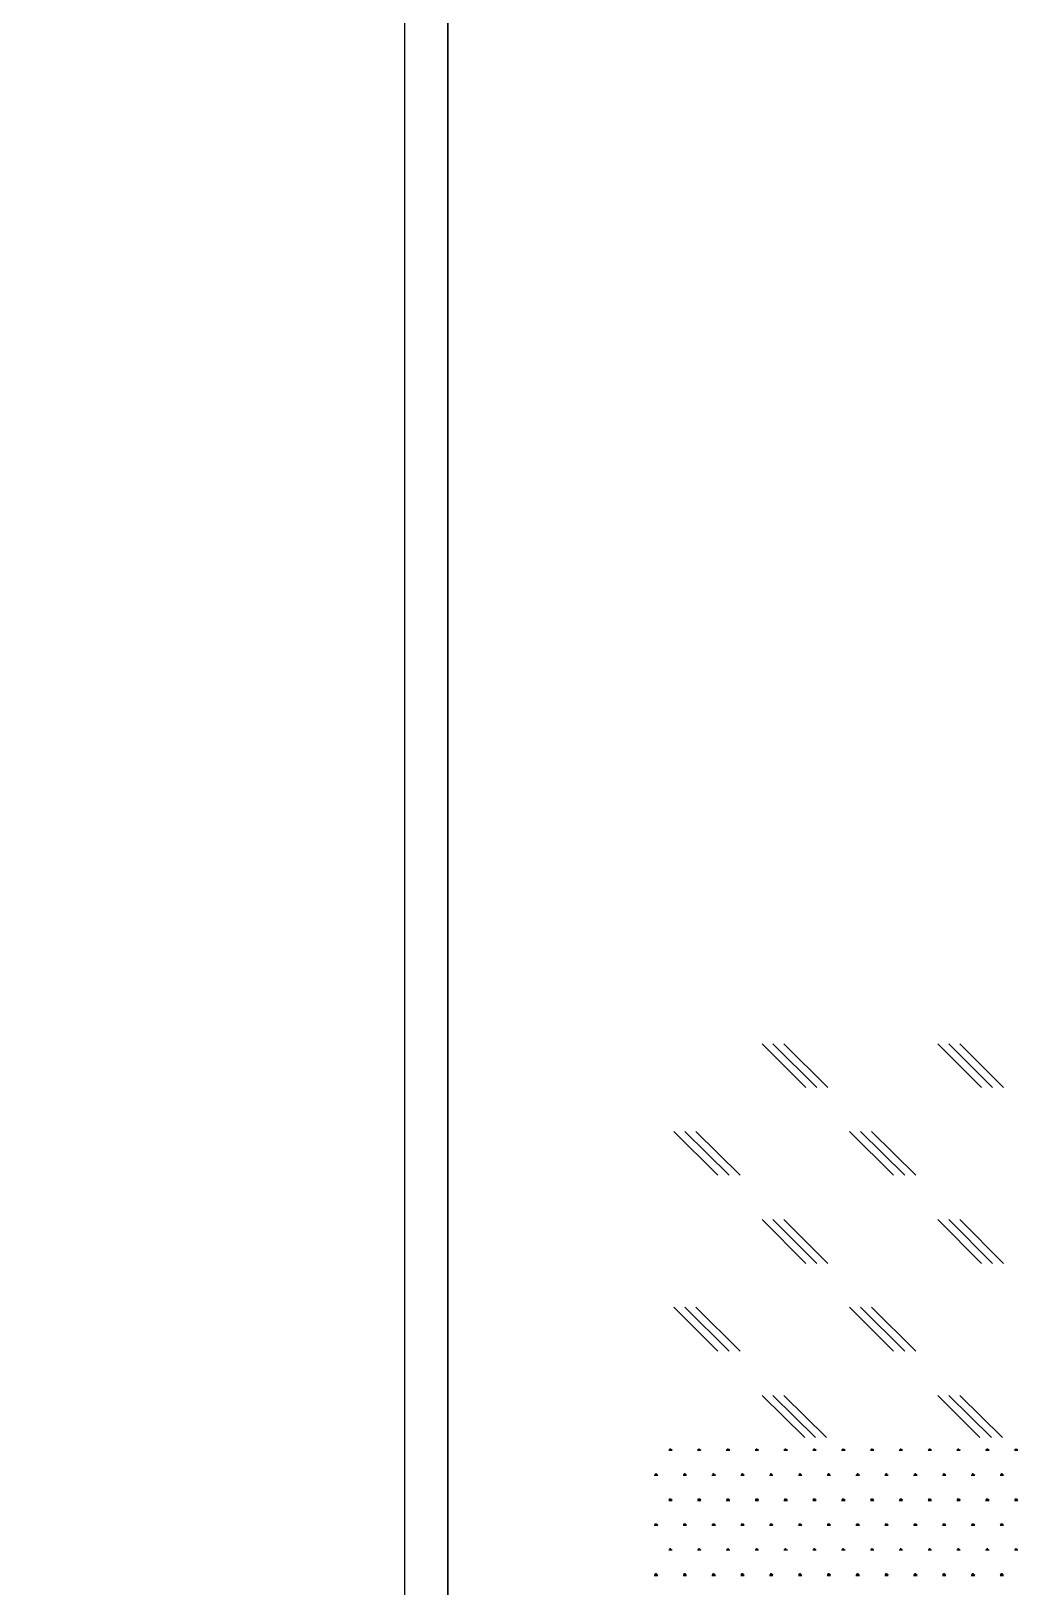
# Model space of a CAD drawing. Header units: millimetres. Extents: x -75 to 20144, y -75 to 30258.
# Drawn here: x 16720 to 20144, y 5298 to 10694 of the extents above; entities that cross this region are included whole.
import ezdxf

# ---------------------------------------------------------------- set-up
doc = ezdxf.new("R2010")
doc.units = ezdxf.units.MM
for name, color, linetype, true_color in [('SRC-STROKE-000000', 7, 'Continuous', 0x000000), ('SRC-STROKE-ff0000', 7, 'Continuous', 0xff0000), ('SRC-STROKE-ff00ff', 7, 'Continuous', 0xff00ff)]:
    doc.layers.add(name, color=color, linetype=linetype, true_color=true_color)

msp = doc.modelspace()

# ---------------------------------------------------------------- linework, layer by layer
at = {"layer": 'SRC-STROKE-000000'}
for points in [[(2984.9, 74.7), (2984.9, -75.3), (-74.7, -75.3), (-74.7, 74.7), (-74.7, 30257.8), (75.3, 30257.8), (18166.4, 30257.8), (18166.4, 30107.8), (18166.4, -75.3), (18016.5, -75.3), (18016.5, 74.7), (18016.5, 30107.8), (14297, 30107.8), (75.3, 30107.8), (75.3, 26364.4), (75.3, 74.7), (2984.9, 74.7), (75.3, 74.7)], [(-74.7, 30257.8), (-74.7, -75.3), (18166.4, -75.3), (18166.4, 30257.8), (-74.7, 30257.8)]]:
    msp.add_lwpolyline(points, dxfattribs=at)
at = {"layer": 'SRC-STROKE-ff0000'}
for points in [[(19408.2, 7029.5), (19256.3, 7181.5)], [(19446.2, 7029.5), (19294.2, 7181.5)], [(19484.2, 7029.5), (19332.2, 7181.5)], [(20018.1, 7029.5), (19866.2, 7181.5)], [(20056.1, 7029.5), (19904.1, 7181.5)], [(20094.1, 7029.5), (19942.1, 7181.5)], [(19102.3, 6725.6), (18950.3, 6877.6)], [(19142.3, 6725.6), (18988.3, 6877.6)], [(19180.3, 6725.6), (19026.3, 6877.6)], [(19712.2, 6725.6), (19560.2, 6877.6)], [(19752.2, 6725.6), (19598.2, 6877.6)], [(19790.2, 6725.6), (19636.2, 6877.6)], [(19408.2, 6419.6), (19256.3, 6571.6)], [(19446.2, 6419.6), (19294.2, 6571.6)], [(19484.2, 6419.6), (19332.2, 6571.6)], [(20018.1, 6419.6), (19866.2, 6571.6)], [(20056.1, 6419.6), (19904.1, 6571.6)], [(20094.1, 6419.6), (19942.1, 6571.6)], [(19102.3, 6115.7), (18950.3, 6267.7)], [(19142.3, 6115.7), (18988.3, 6267.7)], [(19180.3, 6115.7), (19026.3, 6267.7)], [(19712.2, 6115.7), (19560.2, 6267.7)], [(19752.2, 6115.7), (19598.2, 6267.7)], [(19790.2, 6115.7), (19636.2, 6267.7)], [(19404.2, 5815.7), (19256.3, 5961.7)], [(19442.2, 5815.7), (19294.2, 5961.7)], [(19480.2, 5815.7), (19332.2, 5961.7)], [(20012.1, 5815.7), (19866.2, 5961.7)], [(20052.1, 5815.7), (19904.1, 5961.7)], [(20090.1, 5815.7), (19942.1, 5961.7)]]:
    msp.add_lwpolyline(points, dxfattribs=at)
at = {"layer": 'SRC-STROKE-ff00ff'}
for points in [[(18936.3, 5771.7), (18934.3, 5775.7)], [(18936.3, 5771.7), (18936.3, 5775.7)], [(18938.3, 5771.7), (18938.3, 5777.7)], [(18940.3, 5771.7), (18940.3, 5775.7)], [(18942.3, 5771.7), (18944.3, 5775.7)], [(19036.3, 5771.7), (19034.3, 5775.7)], [(19036.3, 5771.7), (19036.3, 5775.7)], [(19038.3, 5771.7), (19038.3, 5777.7)], [(19040.3, 5771.7), (19040.3, 5775.7)], [(19042.3, 5771.7), (19044.3, 5775.7)], [(19136.3, 5771.7), (19134.3, 5775.7)], [(19136.3, 5771.7), (19136.3, 5775.7)], [(19138.3, 5771.7), (19138.3, 5777.7)], [(19140.3, 5771.7), (19140.3, 5775.7)], [(19142.3, 5771.7), (19144.3, 5775.7)], [(19236.3, 5771.7), (19234.3, 5775.7)], [(19236.3, 5771.7), (19236.3, 5775.7)], [(19238.3, 5771.7), (19238.3, 5777.7)], [(19240.3, 5771.7), (19240.3, 5775.7)], [(19242.3, 5771.7), (19244.3, 5775.7)], [(19336.2, 5771.7), (19334.2, 5775.7)], [(19336.2, 5771.7), (19336.2, 5775.7)], [(19338.2, 5771.7), (19338.2, 5777.7)], [(19340.2, 5771.7), (19340.2, 5775.7)], [(19342.2, 5771.7), (19344.2, 5775.7)], [(19436.2, 5771.7), (19434.2, 5775.7)], [(19436.2, 5771.7), (19436.2, 5775.7)], [(19438.2, 5771.7), (19438.2, 5777.7)], [(19440.2, 5771.7), (19440.2, 5775.7)], [(19442.2, 5771.7), (19444.2, 5775.7)], [(19536.2, 5771.7), (19534.2, 5775.7)], [(19536.2, 5771.7), (19536.2, 5775.7)], [(19538.2, 5771.7), (19538.2, 5777.7)], [(19540.2, 5771.7), (19540.2, 5775.7)], [(19542.2, 5771.7), (19544.2, 5775.7)], [(19636.2, 5771.7), (19634.2, 5775.7)], [(19636.2, 5771.7), (19636.2, 5775.7)], [(19638.2, 5771.7), (19638.2, 5777.7)], [(19640.2, 5771.7), (19640.2, 5775.7)], [(19642.2, 5771.7), (19644.2, 5775.7)], [(19736.2, 5771.7), (19734.2, 5775.7)], [(19736.2, 5771.7), (19736.2, 5775.7)], [(19738.2, 5771.7), (19738.2, 5777.7)], [(19740.2, 5771.7), (19740.2, 5775.7)], [(19742.2, 5771.7), (19744.2, 5775.7)], [(19836.2, 5771.7), (19834.2, 5775.7)], [(19836.2, 5771.7), (19836.2, 5775.7)], [(19838.2, 5771.7), (19838.2, 5777.7)], [(19840.2, 5771.7), (19840.2, 5775.7)], [(19842.2, 5771.7), (19844.2, 5775.7)], [(19936.1, 5771.7), (19934.1, 5775.7)], [(19936.1, 5771.7), (19936.1, 5775.7)], [(19938.1, 5771.7), (19938.1, 5777.7)], [(19940.1, 5771.7), (19940.1, 5775.7)], [(19942.1, 5771.7), (19944.1, 5775.7)], [(20036.1, 5771.7), (20034.1, 5775.7)], [(20036.1, 5771.7), (20036.1, 5775.7)], [(20038.1, 5771.7), (20038.1, 5777.7)], [(20040.1, 5771.7), (20040.1, 5775.7)], [(20042.1, 5771.7), (20044.1, 5775.7)], [(20136.1, 5771.7), (20134.1, 5775.7)], [(20136.1, 5771.7), (20136.1, 5775.7)], [(20138.1, 5771.7), (20138.1, 5777.7)], [(20140.1, 5771.7), (20140.1, 5775.7)], [(20142.1, 5771.7), (20144.1, 5775.7)], [(18932.3, 5771.7), (18944.3, 5771.7)], [(19032.3, 5771.7), (19044.3, 5771.7)], [(19132.3, 5771.7), (19144.3, 5771.7)], [(19232.3, 5771.7), (19244.3, 5771.7)], [(19332.2, 5771.7), (19344.2, 5771.7)], [(19432.2, 5771.7), (19444.2, 5771.7)], [(19532.2, 5771.7), (19544.2, 5771.7)], [(19632.2, 5771.7), (19644.2, 5771.7)], [(19732.2, 5771.7), (19744.2, 5771.7)], [(19832.2, 5771.7), (19844.2, 5771.7)], [(19932.1, 5771.7), (19944.1, 5771.7)], [(20032.1, 5771.7), (20044.1, 5771.7)], [(20132.1, 5771.7), (20144.1, 5771.7)], [(18882.3, 5685.8), (18894.3, 5685.8)], [(18886.3, 5685.8), (18884.3, 5687.8)], [(18886.3, 5685.8), (18886.3, 5689.8)], [(18888.3, 5685.8), (18888.3, 5691.8)], [(18890.3, 5685.8), (18890.3, 5689.8)], [(18892.3, 5685.8), (18894.3, 5687.8)], [(18982.3, 5685.8), (18994.3, 5685.8)], [(18986.3, 5685.8), (18984.3, 5687.8)], [(18986.3, 5685.8), (18986.3, 5689.8)], [(18988.3, 5685.8), (18988.3, 5691.8)], [(18990.3, 5685.8), (18990.3, 5689.8)], [(18992.3, 5685.8), (18994.3, 5687.8)], [(19082.3, 5685.8), (19094.3, 5685.8)], [(19086.3, 5685.8), (19084.3, 5687.8)], [(19086.3, 5685.8), (19086.3, 5689.8)], [(19088.3, 5685.8), (19088.3, 5691.8)], [(19090.3, 5685.8), (19090.3, 5689.8)], [(19092.3, 5685.8), (19094.3, 5687.8)], [(19182.3, 5685.8), (19194.3, 5685.8)], [(19186.3, 5685.8), (19184.3, 5687.8)], [(19186.3, 5685.8), (19186.3, 5689.8)], [(19188.3, 5685.8), (19188.3, 5691.8)], [(19190.3, 5685.8), (19190.3, 5689.8)], [(19192.3, 5685.8), (19194.3, 5687.8)], [(19282.2, 5685.8), (19294.2, 5685.8)], [(19286.2, 5685.8), (19284.2, 5687.8)], [(19286.2, 5685.8), (19286.2, 5689.8)], [(19288.2, 5685.8), (19288.2, 5691.8)], [(19290.2, 5685.8), (19290.2, 5689.8)], [(19292.2, 5685.8), (19294.2, 5687.8)], [(19382.2, 5685.8), (19394.2, 5685.8)], [(19386.2, 5685.8), (19384.2, 5687.8)], [(19386.2, 5685.8), (19386.2, 5689.8)], [(19388.2, 5685.8), (19388.2, 5691.8)], [(19390.2, 5685.8), (19390.2, 5689.8)], [(19392.2, 5685.8), (19394.2, 5687.8)], [(19482.2, 5685.8), (19494.2, 5685.8)], [(19486.2, 5685.8), (19484.2, 5687.8)], [(19486.2, 5685.8), (19486.2, 5689.8)], [(19488.2, 5685.8), (19488.2, 5691.8)], [(19490.2, 5685.8), (19490.2, 5689.8)], [(19492.2, 5685.8), (19494.2, 5687.8)], [(19582.2, 5685.8), (19594.2, 5685.8)], [(19586.2, 5685.8), (19584.2, 5687.8)], [(19586.2, 5685.8), (19586.2, 5689.8)], [(19588.2, 5685.8), (19588.2, 5691.8)], [(19590.2, 5685.8), (19590.2, 5689.8)], [(19592.2, 5685.8), (19594.2, 5687.8)], [(19682.2, 5685.8), (19694.2, 5685.8)], [(19686.2, 5685.8), (19684.2, 5687.8)], [(19686.2, 5685.8), (19686.2, 5689.8)], [(19688.2, 5685.8), (19688.2, 5691.8)], [(19690.2, 5685.8), (19690.2, 5689.8)], [(19692.2, 5685.8), (19694.2, 5687.8)], [(19782.2, 5685.8), (19794.2, 5685.8)], [(19786.2, 5685.8), (19784.2, 5687.8)], [(19786.2, 5685.8), (19786.2, 5689.8)], [(19788.2, 5685.8), (19788.2, 5691.8)], [(19790.2, 5685.8), (19790.2, 5689.8)], [(19792.2, 5685.8), (19794.2, 5687.8)], [(19882.2, 5685.8), (19894.2, 5685.8)], [(19886.2, 5685.8), (19884.2, 5687.8)], [(19886.2, 5685.8), (19886.2, 5689.8)], [(19888.2, 5685.8), (19888.2, 5691.8)], [(19890.1, 5685.8), (19890.1, 5689.8)], [(19892.2, 5685.8), (19894.2, 5687.8)], [(19982.1, 5685.8), (19994.1, 5685.8)], [(19986.1, 5685.8), (19984.1, 5687.8)], [(19986.1, 5685.8), (19986.1, 5689.8)], [(19988.1, 5685.8), (19988.1, 5691.8)], [(19990.1, 5685.8), (19990.1, 5689.8)], [(19992.1, 5685.8), (19994.1, 5687.8)], [(20082.1, 5685.8), (20094.1, 5685.8)], [(20086.1, 5685.8), (20084.1, 5687.8)], [(20086.1, 5685.8), (20086.1, 5689.8)], [(20088.1, 5685.8), (20088.1, 5691.8)], [(20090.1, 5685.8), (20090.1, 5689.8)], [(20092.1, 5685.8), (20094.1, 5687.8)], [(18932.3, 5597.8), (18944.3, 5597.8)], [(18936.3, 5597.8), (18934.3, 5601.8)], [(18936.3, 5597.8), (18936.3, 5603.8)], [(18938.3, 5597.8), (18938.3, 5603.8)], [(18940.3, 5597.8), (18940.3, 5603.8)], [(18942.3, 5597.8), (18944.3, 5601.8)], [(19032.3, 5597.8), (19044.3, 5597.8)], [(19036.3, 5597.8), (19034.3, 5601.8)], [(19036.3, 5597.8), (19036.3, 5603.8)], [(19038.3, 5597.8), (19038.3, 5603.8)], [(19040.3, 5597.8), (19040.3, 5603.8)], [(19042.3, 5597.8), (19044.3, 5601.8)], [(19132.3, 5597.8), (19144.3, 5597.8)], [(19136.3, 5597.8), (19134.3, 5601.8)], [(19136.3, 5597.8), (19136.3, 5603.8)], [(19138.3, 5597.8), (19138.3, 5603.8)], [(19140.3, 5597.8), (19140.3, 5603.8)], [(19142.3, 5597.8), (19144.3, 5601.8)], [(19232.3, 5597.8), (19244.3, 5597.8)], [(19236.3, 5597.8), (19234.3, 5601.8)], [(19236.3, 5597.8), (19236.3, 5603.8)], [(19238.3, 5597.8), (19238.3, 5603.8)], [(19240.3, 5597.8), (19240.3, 5603.8)], [(19242.3, 5597.8), (19244.3, 5601.8)], [(19332.2, 5597.8), (19344.2, 5597.8)], [(19336.2, 5597.8), (19334.2, 5601.8)], [(19336.2, 5597.8), (19336.2, 5603.8)], [(19338.2, 5597.8), (19338.2, 5603.8)], [(19340.2, 5597.8), (19340.2, 5603.8)], [(19342.2, 5597.8), (19344.2, 5601.8)], [(19432.2, 5597.8), (19444.2, 5597.8)], [(19436.2, 5597.8), (19434.2, 5601.8)], [(19436.2, 5597.8), (19436.2, 5603.8)], [(19438.2, 5597.8), (19438.2, 5603.8)], [(19440.2, 5597.8), (19440.2, 5603.8)], [(19442.2, 5597.8), (19444.2, 5601.8)], [(19532.2, 5597.8), (19544.2, 5597.8)], [(19536.2, 5597.8), (19534.2, 5601.8)], [(19536.2, 5597.8), (19536.2, 5603.8)], [(19538.2, 5597.8), (19538.2, 5603.8)], [(19540.2, 5597.8), (19540.2, 5603.8)], [(19542.2, 5597.8), (19544.2, 5601.8)], [(19632.2, 5597.8), (19644.2, 5597.8)], [(19636.2, 5597.8), (19634.2, 5601.8)], [(19636.2, 5597.8), (19636.2, 5603.8)], [(19638.2, 5597.8), (19638.2, 5603.8)], [(19640.2, 5597.8), (19640.2, 5603.8)], [(19642.2, 5597.8), (19644.2, 5601.8)], [(19732.2, 5597.8), (19744.2, 5597.8)], [(19736.2, 5597.8), (19734.2, 5601.8)], [(19736.2, 5597.8), (19736.2, 5603.8)], [(19738.2, 5597.8), (19738.2, 5603.8)], [(19740.2, 5597.8), (19740.2, 5603.8)], [(19742.2, 5597.8), (19744.2, 5601.8)], [(19832.2, 5597.8), (19844.2, 5597.8)], [(19836.2, 5597.8), (19834.2, 5601.8)], [(19836.2, 5597.8), (19836.2, 5603.8)], [(19838.2, 5597.8), (19838.2, 5603.8)], [(19840.2, 5597.8), (19840.2, 5603.8)], [(19842.2, 5597.8), (19844.2, 5601.8)], [(19932.1, 5597.8), (19944.1, 5597.8)], [(19936.1, 5597.8), (19934.1, 5601.8)], [(19936.1, 5597.8), (19936.1, 5603.8)], [(19938.1, 5597.8), (19938.1, 5603.8)], [(19940.1, 5597.8), (19940.1, 5603.8)], [(19942.1, 5597.8), (19944.1, 5601.8)], [(20032.1, 5597.8), (20044.1, 5597.8)], [(20036.1, 5597.8), (20034.1, 5601.8)], [(20036.1, 5597.8), (20036.1, 5603.8)], [(20038.1, 5597.8), (20038.1, 5603.8)], [(20040.1, 5597.8), (20040.1, 5603.8)], [(20042.1, 5597.8), (20044.1, 5601.8)], [(20132.1, 5597.8), (20144.1, 5597.8)], [(20136.1, 5597.8), (20134.1, 5601.8)], [(20136.1, 5597.8), (20136.1, 5603.8)], [(20138.1, 5597.8), (20138.1, 5603.8)], [(20140.1, 5597.8), (20140.1, 5603.8)], [(20142.1, 5597.8), (20144.1, 5601.8)], [(18882.3, 5511.8), (18894.3, 5511.8)], [(18886.3, 5511.8), (18884.3, 5515.8)], [(18886.3, 5511.8), (18886.3, 5517.8)], [(18888.3, 5511.8), (18888.3, 5517.8)], [(18890.3, 5511.8), (18890.3, 5517.8)], [(18892.3, 5511.8), (18894.3, 5515.8)], [(18982.3, 5511.8), (18994.3, 5511.8)], [(18986.3, 5511.8), (18984.3, 5515.8)], [(18986.3, 5511.8), (18986.3, 5517.8)], [(18988.3, 5511.8), (18988.3, 5517.8)], [(18990.3, 5511.8), (18990.3, 5517.8)], [(18992.3, 5511.8), (18994.3, 5515.8)], [(19082.3, 5511.8), (19094.3, 5511.8)], [(19086.3, 5511.8), (19084.3, 5515.8)], [(19086.3, 5511.8), (19086.3, 5517.8)], [(19088.3, 5511.8), (19088.3, 5517.8)], [(19090.3, 5511.8), (19090.3, 5517.8)], [(19092.3, 5511.8), (19094.3, 5515.8)], [(19182.3, 5511.8), (19194.3, 5511.8)], [(19186.3, 5511.8), (19184.3, 5515.8)], [(19186.3, 5511.8), (19186.3, 5517.8)], [(19188.3, 5511.8), (19188.3, 5517.8)], [(19190.3, 5511.8), (19190.3, 5517.8)], [(19192.3, 5511.8), (19194.3, 5515.8)], [(19282.2, 5511.8), (19294.2, 5511.8)], [(19286.2, 5511.8), (19284.2, 5515.8)], [(19286.2, 5511.8), (19286.2, 5517.8)], [(19288.2, 5511.8), (19288.2, 5517.8)], [(19290.2, 5511.8), (19290.2, 5517.8)], [(19292.2, 5511.8), (19294.2, 5515.8)], [(19382.2, 5511.8), (19394.2, 5511.8)], [(19386.2, 5511.8), (19384.2, 5515.8)], [(19386.2, 5511.8), (19386.2, 5517.8)], [(19388.2, 5511.8), (19388.2, 5517.8)], [(19390.2, 5511.8), (19390.2, 5517.8)], [(19392.2, 5511.8), (19394.2, 5515.8)], [(19482.2, 5511.8), (19494.2, 5511.8)], [(19486.2, 5511.8), (19484.2, 5515.8)], [(19486.2, 5511.8), (19486.2, 5517.8)], [(19488.2, 5511.8), (19488.2, 5517.8)], [(19490.2, 5511.8), (19490.2, 5517.8)], [(19492.2, 5511.8), (19494.2, 5515.8)], [(19582.2, 5511.8), (19594.2, 5511.8)], [(19586.2, 5511.8), (19584.2, 5515.8)], [(19586.2, 5511.8), (19586.2, 5517.8)], [(19588.2, 5511.8), (19588.2, 5517.8)], [(19590.2, 5511.8), (19590.2, 5517.8)], [(19592.2, 5511.8), (19594.2, 5515.8)], [(19682.2, 5511.8), (19694.2, 5511.8)], [(19686.2, 5511.8), (19684.2, 5515.8)], [(19686.2, 5511.8), (19686.2, 5517.8)], [(19688.2, 5511.8), (19688.2, 5517.8)], [(19690.2, 5511.8), (19690.2, 5517.8)], [(19692.2, 5511.8), (19694.2, 5515.8)], [(19782.2, 5511.8), (19794.2, 5511.8)], [(19786.2, 5511.8), (19784.2, 5515.8)], [(19786.2, 5511.8), (19786.2, 5517.8)], [(19788.2, 5511.8), (19788.2, 5517.8)], [(19790.2, 5511.8), (19790.2, 5517.8)], [(19792.2, 5511.8), (19794.2, 5515.8)], [(19882.2, 5511.8), (19894.2, 5511.8)], [(19886.2, 5511.8), (19884.2, 5515.8)], [(19886.2, 5511.8), (19886.2, 5517.8)], [(19888.2, 5511.8), (19888.2, 5517.8)], [(19890.1, 5511.8), (19890.1, 5517.8)], [(19892.2, 5511.8), (19894.2, 5515.8)], [(19982.1, 5511.8), (19994.1, 5511.8)], [(19986.1, 5511.8), (19984.1, 5515.8)], [(19986.1, 5511.8), (19986.1, 5517.8)], [(19988.1, 5511.8), (19988.1, 5517.8)], [(19990.1, 5511.8), (19990.1, 5517.8)], [(19992.1, 5511.8), (19994.1, 5515.8)], [(20082.1, 5511.8), (20094.1, 5511.8)], [(20086.1, 5511.8), (20084.1, 5515.8)], [(20086.1, 5511.8), (20086.1, 5517.8)], [(20088.1, 5511.8), (20088.1, 5517.8)], [(20090.1, 5511.8), (20090.1, 5517.8)], [(20092.1, 5511.8), (20094.1, 5515.8)], [(18932.3, 5425.8), (18944.3, 5425.8)], [(18936.3, 5425.8), (18934.3, 5427.8)], [(18936.3, 5425.8), (18936.3, 5429.8)], [(18938.3, 5425.8), (18938.3, 5431.8)], [(18940.3, 5425.8), (18940.3, 5429.8)], [(18942.3, 5425.8), (18944.3, 5427.8)], [(19032.3, 5425.8), (19044.3, 5425.8)], [(19036.3, 5425.8), (19034.3, 5427.8)], [(19036.3, 5425.8), (19036.3, 5429.8)], [(19038.3, 5425.8), (19038.3, 5431.8)], [(19040.3, 5425.8), (19040.3, 5429.8)], [(19042.3, 5425.8), (19044.3, 5427.8)], [(19132.3, 5425.8), (19144.3, 5425.8)], [(19136.3, 5425.8), (19134.3, 5427.8)], [(19136.3, 5425.8), (19136.3, 5429.8)], [(19138.3, 5425.8), (19138.3, 5431.8)], [(19140.3, 5425.8), (19140.3, 5429.8)], [(19142.3, 5425.8), (19144.3, 5427.8)], [(19232.3, 5425.8), (19244.3, 5425.8)], [(19236.3, 5425.8), (19234.3, 5427.8)], [(19236.3, 5425.8), (19236.3, 5429.8)], [(19238.3, 5425.8), (19238.3, 5431.8)], [(19240.3, 5425.8), (19240.3, 5429.8)], [(19242.3, 5425.8), (19244.3, 5427.8)], [(19332.2, 5425.8), (19344.2, 5425.8)], [(19336.2, 5425.8), (19334.2, 5427.8)], [(19336.2, 5425.8), (19336.2, 5429.8)], [(19338.2, 5425.8), (19338.2, 5431.8)], [(19340.2, 5425.8), (19340.2, 5429.8)], [(19342.2, 5425.8), (19344.2, 5427.8)], [(19432.2, 5425.8), (19444.2, 5425.8)], [(19436.2, 5425.8), (19434.2, 5427.8)], [(19436.2, 5425.8), (19436.2, 5429.8)], [(19438.2, 5425.8), (19438.2, 5431.8)], [(19440.2, 5425.8), (19440.2, 5429.8)], [(19442.2, 5425.8), (19444.2, 5427.8)], [(19532.2, 5425.8), (19544.2, 5425.8)], [(19536.2, 5425.8), (19534.2, 5427.8)], [(19536.2, 5425.8), (19536.2, 5429.8)], [(19538.2, 5425.8), (19538.2, 5431.8)], [(19540.2, 5425.8), (19540.2, 5429.8)], [(19542.2, 5425.8), (19544.2, 5427.8)], [(19632.2, 5425.8), (19644.2, 5425.8)], [(19636.2, 5425.8), (19634.2, 5427.8)], [(19636.2, 5425.8), (19636.2, 5429.8)], [(19638.2, 5425.8), (19638.2, 5431.8)], [(19640.2, 5425.8), (19640.2, 5429.8)], [(19642.2, 5425.8), (19644.2, 5427.8)], [(19732.2, 5425.8), (19744.2, 5425.8)], [(19736.2, 5425.8), (19734.2, 5427.8)], [(19736.2, 5425.8), (19736.2, 5429.8)], [(19738.2, 5425.8), (19738.2, 5431.8)], [(19740.2, 5425.8), (19740.2, 5429.8)], [(19742.2, 5425.8), (19744.2, 5427.8)], [(19832.2, 5425.8), (19844.2, 5425.8)], [(19836.2, 5425.8), (19834.2, 5427.8)], [(19836.2, 5425.8), (19836.2, 5429.8)], [(19838.2, 5425.8), (19838.2, 5431.8)], [(19840.2, 5425.8), (19840.2, 5429.8)], [(19842.2, 5425.8), (19844.2, 5427.8)], [(19932.1, 5425.8), (19944.1, 5425.8)], [(19936.1, 5425.8), (19934.1, 5427.8)], [(19936.1, 5425.8), (19936.1, 5429.8)], [(19938.1, 5425.8), (19938.1, 5431.8)], [(19940.1, 5425.8), (19940.1, 5429.8)], [(19942.1, 5425.8), (19944.1, 5427.8)], [(20032.1, 5425.8), (20044.1, 5425.8)], [(20036.1, 5425.8), (20034.1, 5427.8)], [(20036.1, 5425.8), (20036.1, 5429.8)], [(20038.1, 5425.8), (20038.1, 5431.8)], [(20040.1, 5425.8), (20040.1, 5429.8)], [(20042.1, 5425.8), (20044.1, 5427.8)], [(20132.1, 5425.8), (20144.1, 5425.8)], [(20136.1, 5425.8), (20134.1, 5427.8)], [(20136.1, 5425.8), (20136.1, 5429.8)], [(20138.1, 5425.8), (20138.1, 5431.8)], [(20140.1, 5425.8), (20140.1, 5429.8)], [(20142.1, 5425.8), (20144.1, 5427.8)], [(18886.3, 5337.8), (18886.3, 5343.8)], [(18888.3, 5337.8), (18888.3, 5345.8)], [(18890.3, 5337.8), (18890.3, 5343.8)], [(18986.3, 5337.8), (18986.3, 5343.8)], [(18988.3, 5337.8), (18988.3, 5345.8)], [(18990.3, 5337.8), (18990.3, 5343.8)], [(19086.3, 5337.8), (19086.3, 5343.8)], [(19088.3, 5337.8), (19088.3, 5345.8)], [(19090.3, 5337.8), (19090.3, 5343.8)], [(19186.3, 5337.8), (19186.3, 5343.8)], [(19188.3, 5337.8), (19188.3, 5345.8)], [(19190.3, 5337.8), (19190.3, 5343.8)], [(19286.2, 5337.8), (19286.2, 5343.8)], [(19288.2, 5337.8), (19288.2, 5345.8)], [(19290.2, 5337.8), (19290.2, 5343.8)], [(19386.2, 5337.8), (19386.2, 5343.8)], [(19388.2, 5337.8), (19388.2, 5345.8)], [(19390.2, 5337.8), (19390.2, 5343.8)], [(19486.2, 5337.8), (19486.2, 5343.8)], [(19488.2, 5337.8), (19488.2, 5345.8)], [(19490.2, 5337.8), (19490.2, 5343.8)], [(19586.2, 5337.8), (19586.2, 5343.8)], [(19588.2, 5337.8), (19588.2, 5345.8)], [(19590.2, 5337.8), (19590.2, 5343.8)], [(19686.2, 5337.8), (19686.2, 5343.8)], [(19688.2, 5337.8), (19688.2, 5345.8)], [(19690.2, 5337.8), (19690.2, 5343.8)], [(19786.2, 5337.8), (19786.2, 5343.8)], [(19788.2, 5337.8), (19788.2, 5345.8)], [(19790.2, 5337.8), (19790.2, 5343.8)], [(19886.2, 5337.8), (19886.2, 5343.8)], [(19888.2, 5337.8), (19888.2, 5345.8)], [(19890.1, 5337.8), (19890.1, 5343.8)], [(19986.1, 5337.8), (19986.1, 5343.8)], [(19988.1, 5337.8), (19988.1, 5345.8)], [(19990.1, 5337.8), (19990.1, 5343.8)], [(20086.1, 5337.8), (20086.1, 5343.8)], [(20088.1, 5337.8), (20088.1, 5345.8)], [(20090.1, 5337.8), (20090.1, 5343.8)], [(18882.3, 5337.8), (18894.3, 5337.8)], [(18886.3, 5337.8), (18884.3, 5341.8)], [(18892.3, 5337.8), (18894.3, 5341.8)], [(18982.3, 5337.8), (18994.3, 5337.8)], [(18986.3, 5337.8), (18984.3, 5341.8)], [(18992.3, 5337.8), (18994.3, 5341.8)], [(19082.3, 5337.8), (19094.3, 5337.8)], [(19086.3, 5337.8), (19084.3, 5341.8)], [(19092.3, 5337.8), (19094.3, 5341.8)], [(19182.3, 5337.8), (19194.3, 5337.8)], [(19186.3, 5337.8), (19184.3, 5341.8)], [(19192.3, 5337.8), (19194.3, 5341.8)], [(19282.2, 5337.8), (19294.2, 5337.8)], [(19286.2, 5337.8), (19284.2, 5341.8)], [(19292.2, 5337.8), (19294.2, 5341.8)], [(19382.2, 5337.8), (19394.2, 5337.8)], [(19386.2, 5337.8), (19384.2, 5341.8)], [(19392.2, 5337.8), (19394.2, 5341.8)], [(19482.2, 5337.8), (19494.2, 5337.8)], [(19486.2, 5337.8), (19484.2, 5341.8)], [(19492.2, 5337.8), (19494.2, 5341.8)], [(19582.2, 5337.8), (19594.2, 5337.8)], [(19586.2, 5337.8), (19584.2, 5341.8)], [(19592.2, 5337.8), (19594.2, 5341.8)], [(19682.2, 5337.8), (19694.2, 5337.8)], [(19686.2, 5337.8), (19684.2, 5341.8)], [(19692.2, 5337.8), (19694.2, 5341.8)], [(19782.2, 5337.8), (19794.2, 5337.8)], [(19786.2, 5337.8), (19784.2, 5341.8)], [(19792.2, 5337.8), (19794.2, 5341.8)], [(19882.2, 5337.8), (19894.2, 5337.8)], [(19886.2, 5337.8), (19884.2, 5341.8)], [(19892.2, 5337.8), (19894.2, 5341.8)], [(19982.1, 5337.8), (19994.1, 5337.8)], [(19986.1, 5337.8), (19984.1, 5341.8)], [(19992.1, 5337.8), (19994.1, 5341.8)], [(20082.1, 5337.8), (20094.1, 5337.8)], [(20086.1, 5337.8), (20084.1, 5341.8)], [(20092.1, 5337.8), (20094.1, 5341.8)]]:
    msp.add_lwpolyline(points, dxfattribs=at)

doc.saveas('drawing.dxf')
